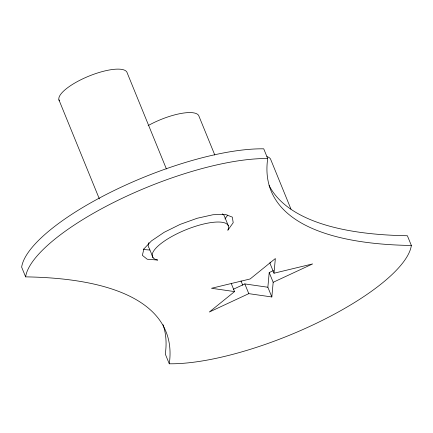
<?xml version="1.0" encoding="UTF-8"?>
<svg xmlns="http://www.w3.org/2000/svg" width="433" height="433" viewBox="0 0 433 433"><rect width="100%" height="100%" fill="white"/><g stroke="black" fill="none" stroke-linecap="round" stroke-linejoin="round"><path stroke-width="0.65" d="M231.325 283.691L234.551 291.593L209.334 312.02L248.791 293.65L271.837 296.973L267.865 287.241L269.207 272.563L273.456 270.587M270.16 262.16L270.035 263.491L274.008 273.223L312.637 263.919L273.18 282.294L271.837 296.973M274.008 273.223L275.345 258.544L250.133 278.971L211.504 288.275L234.551 291.593M224.987 218.909L227.693 215.125M233.29 289.287L244.824 283.918L267.865 287.241M143.258 249.511L149.823 250.014M411.35 245.468A596.869 179.484 -22.2 0 1 267.708 158.559L263.735 148.828A149.217 44.87 -22.2 0 0 113.966 190.607A149.217 44.87 -22.2 0 0 21.65 267.139L25.623 276.871A596.869 179.484 -22.2 0 1 169.265 363.78A149.217 44.87 -22.2 0 0 319.034 322.006A149.217 44.87 -22.2 0 0 411.35 245.468L407.377 235.736A596.869 179.484 -22.2 0 1 269.072 185.454M290.96 209.101L270.852 159.826A36.729 11.047 -22.2 0 0 266.907 156.632M269.207 272.563L273.18 282.294M214.811 155.046L199.034 116.374A36.729 11.047 -22.2 0 0 148.14 125.602M228.337 225.804L224.364 216.072A40.973 12.319 -22.2 0 0 222.302 213.848M244.824 283.918L248.791 293.65M240.981 280.887L242.767 285.255M166.413 168.973L127.21 72.923A36.729 11.047 -22.2 0 0 88.532 76.278A36.729 11.047 -22.2 0 0 59.381 100.851M153.109 257.781L149.136 248.055A40.973 12.319 -22.2 0 1 148.957 242.594M169.265 363.78L165.292 354.048A596.869 179.484 -22.2 0 0 163.035 324.674M58.904 99.796L99.379 198.969M25.623 276.871A149.217 44.87 -22.2 0 1 117.938 200.333A149.217 44.87 -22.2 0 1 267.708 158.559M143.864 248.943L142.381 255.362L147.225 259.243L157.731 260.049A40.973 12.319 -22.2 0 1 183.911 230.6A40.973 12.319 -22.2 0 1 227.801 230.259L233.208 222.692L232.315 217.128L225.236 214.351L212.96 214.746L197.194 218.254L180.133 224.391L164.156 232.304L151.474 240.883L143.864 248.943"/></g></svg>
